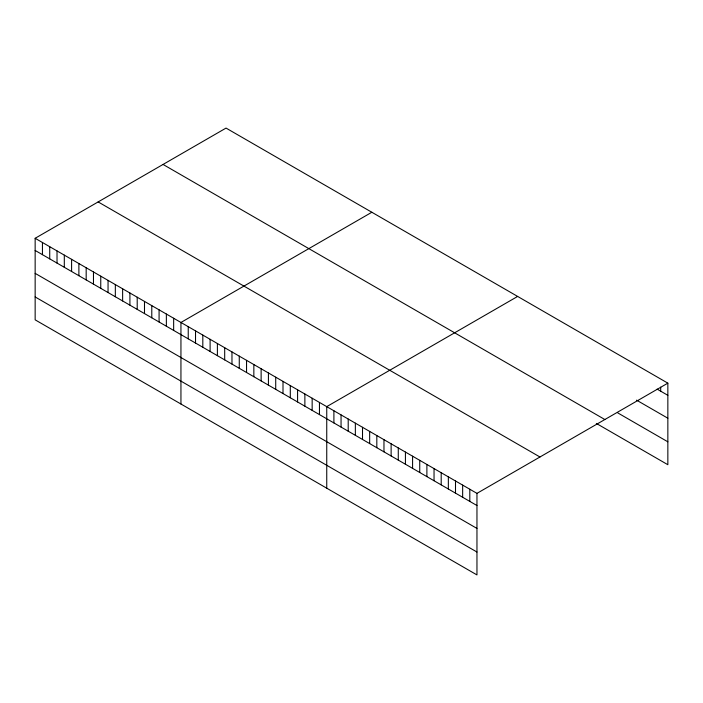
<?xml version="1.0" encoding="UTF-8"?>
<svg xmlns="http://www.w3.org/2000/svg" width="703" height="703" viewBox="0 0 703 703"><rect width="100%" height="100%" fill="white"/><g stroke="black" fill="none" stroke-linecap="round" stroke-linejoin="round"><path stroke-width="1.05" d="M35.15 238.291L476.959 493.365L476.959 574.922L35.15 319.847L35.15 238.291L226.041 128.078L667.85 383.153L667.85 464.709L596.32 423.417M371.843 212.253L180.943 322.466L180.943 404.023M517.636 296.429L326.746 406.633L326.746 488.198M476.959 493.365L667.85 383.153M657.12 389.119L667.85 395.314M636.558 400.148L667.85 418.215M617.779 412.907L667.85 441.809M163.052 164.449L604.852 419.524M98.148 201.919L539.948 456.994M35.15 250.453L476.959 505.527M35.15 273.353L476.959 528.428M35.15 296.947L476.959 552.022M660.697 387.133L660.697 391.184M469.806 489.235L469.806 501.397M462.653 485.105L462.653 497.267M455.5 480.975L455.5 493.137M448.347 476.845L448.347 489.007M441.194 472.715L441.194 484.877M434.041 468.585L434.041 480.747M426.888 464.455L426.888 476.616M419.735 460.324L419.735 472.486M412.582 456.194L412.582 468.356M405.429 452.064L405.429 464.235M398.276 447.934L398.276 460.105M391.123 443.804L391.123 455.975M383.97 439.674L383.97 451.844M376.817 435.544L376.817 447.714M369.664 431.414L369.664 443.584M362.511 427.283L362.511 439.454M355.358 423.153L355.358 435.324M348.205 419.023L348.205 431.194M341.052 414.893L341.052 427.064M333.899 410.763L333.899 422.934M319.452 402.432L319.452 414.594M312.158 398.223L312.158 410.385M304.874 394.014L304.874 406.176M297.58 389.805L297.58 401.967M290.295 385.596L290.295 397.757M283.001 381.386L283.001 393.548M275.717 377.177L275.717 389.339M268.423 372.968L268.423 385.13M261.129 368.759L261.129 380.921M253.845 364.549L253.845 376.72M246.551 360.34L246.551 372.511M239.266 356.131L239.266 368.302M231.972 351.922L231.972 364.092M224.688 347.713L224.688 359.883M217.394 343.503L217.394 355.674M210.109 339.294L210.109 351.465M202.816 335.085L202.816 347.256M195.522 330.876L195.522 343.046M188.237 326.675L188.237 338.837M173.659 318.257L173.659 330.419M166.365 314.048L166.365 326.21M159.08 309.838L159.08 322M151.786 305.629L151.786 317.791M144.493 301.42L144.493 313.582M137.208 297.211L137.208 309.373M129.914 293.002L129.914 305.164M122.63 288.792L122.63 300.963M115.336 284.583L115.336 296.754M108.051 280.374L108.051 292.545M100.757 276.165L100.757 288.335M93.473 271.956L93.473 284.126M86.179 267.746L86.179 279.917M78.885 263.537L78.885 275.708M71.601 259.328L71.601 271.499M64.307 255.127L64.307 267.289M57.022 250.918L57.022 263.08M49.728 246.709L49.728 258.871M42.444 242.5L42.444 254.662"/></g></svg>
